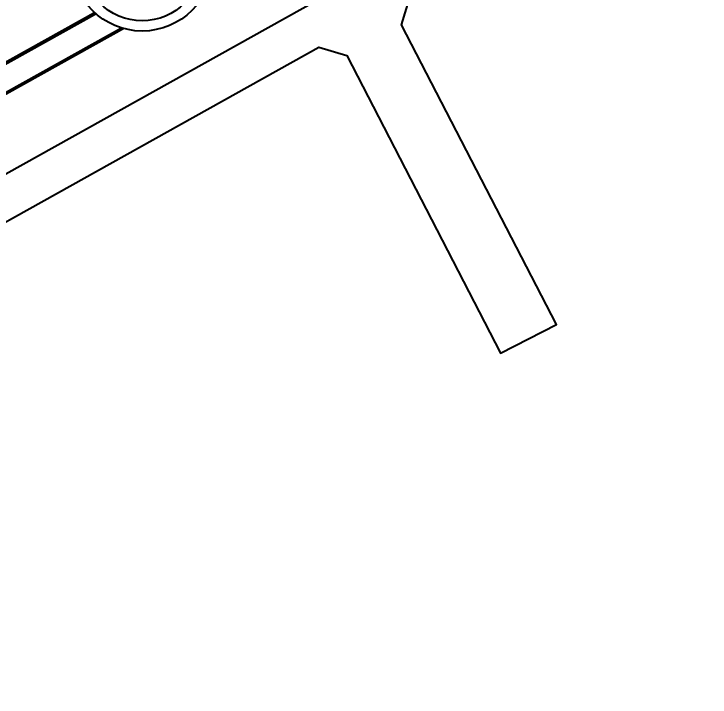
# Model space of a CAD drawing. Header units: millimetres. Extents: x 403824132 to 733479728, y 1974822364 to 2151530530.
# Drawn here: x 568894125 to 568994312, y 2062964930 to 2063063274 of the extents above; entities that cross this region are included whole.
import ezdxf
from ezdxf.enums import TextEntityAlignment as Align
from ezdxf.xclip import XClip

# ---------------------------------------------------------------- set-up
doc = ezdxf.new("R2010")
doc.units = ezdxf.units.MM
doc.linetypes.add('ACAD_ISO07W100', pattern=[3, 0, -3])
for name, color, linetype in [('BoThamCo', 94, 'Continuous'), ('LogDg', 7, 'Continuous'), ('text', 7, 'Continuous'), ('ViaHeS', 32, 'Continuous')]:
    doc.layers.add(name, color=color, linetype=linetype)
doc.layers.add('Wipeout', color=252, linetype='ACAD_ISO07W100', lineweight=0)
doc.styles.add('text', font='')
doc.styles.get('text').set_extended_font_data('.VnArial NarrowH')

# ---------------------------------------------------------------- blocks, each defined once
blk = doc.blocks.new('A$C2ED4656C')
blk.add_wipeout([(432.1, 910), (480.9, 907.7), (546.7, 896.5), (609, 876.8), (692.2, 834.4), (754.3, 787), (813.9, 722.8), (858.2, 653.7), (891.6, 573.4), (911.3, 476.6), (913.1, 408.9), (902.7, 328.5), (878, 248.7), (831.5, 161.7), (778.6, 96.3), (701.3, 31.7), (629, -8.4), (563.6, -32), (488.2, -46.9), (402.8, -49), (308.6, -33.5), (225.9, -2.8), (146.7, 45.1), (71.6, 114.8), (24.8, 178.4), (-14.1, 256.8), (-36.8, 334), (-46.5, 431.4), (-41.6, 498.5), (-25.1, 571.6), (-0.6, 634.8), (37.6, 701.4), (69.8, 743.2), (103, 778.1), (165.1, 827.9), (224.2, 861.9), (305.2, 892.5), (368.1, 905.5), (428.4, 910)]).dxf.layer = 'Wipeout'
at = {"color": 8}
for radius in [480, 410]:
    blk.add_circle((433.5, 430), radius, dxfattribs=at)
at = {"style": 'text'}
blk.add_attdef('CT1', text='', height=350, rotation=0, dxfattribs=at).set_placement((433.5, 430), align=Align.MIDDLE)
blk = doc.blocks.new('MA LO')
at = {"layer": 'text'}
ref = blk.add_blockref('A$C2ED4656C', (153897, -92667, 0), dxfattribs=dict(at, xscale=20.97916607567742, yscale=20.97916607567742, zscale=20.97916607567742, rotation=4.338240580515711))
ref.add_attrib('CT1', 'LA-01', dxfattribs={"layer": '0', "height": 8265.4, "style": 'text', "width": 0.75}).set_placement((162283, -82984, 0), align=Align.MIDDLE)

msp = doc.modelspace()

# ---------------------------------------------------------------- linework, layer by layer
at = {"layer": 'BoThamCo', "elevation": 0}
msp.add_lwpolyline([(568990191, 2063106294, 1), (568988480, 2063109360), (568838760, 2063025817, 0.7731576), (568839615, 2063022528, 0.1279313), (568840471, 2063022751)], format="xyb", close=True, dxfattribs=at)
at = {"layer": 'LogDg', "elevation": 0}
msp.add_lwpolyline([(568937469, 2063262789), (568980933, 2063183950, -0.0055762), (569002167, 2063144397, 0.422017), (569020073, 2063139043), (569033046, 2063146267), (569044762, 2063125228), (569030337, 2063117196, 0.4041933), (569025077, 2063099849), (569032551, 2063085270), (569021837, 2063079777), (569015086, 2063092945, 0.4245561), (568997123, 2063098385), (568845589, 2063013829), (568836605, 2063008610, 0.3960006), (568833459, 2062998079), (568855605, 2062953799)], format="xyb", dxfattribs=at)
msp.add_lwpolyline([(568990313, 2063106074, 1), (568988357, 2063109579), (568838637, 2063026036, 0.7731576), (568839615, 2063022277, 0.1279313), (568840593, 2063022532)], format="xyb", close=True, dxfattribs=at)
at = {"layer": 'ViaHeS', "elevation": 0}
msp.add_lwpolyline([(568859643, 2062955819), (568838940, 2062997213), (568841034, 2063004220), (568848568, 2063008598), (568938010, 2063058506), (568942020, 2063057298), (568964172, 2063014423), (568972194, 2063018568), (568949910, 2063061701), (568951157, 2063065842), (569000276, 2063093250), (569009614, 2063090423), (569016480, 2063077030), (569037908, 2063088017), (569030542, 2063102385), (569033473, 2063112052), (569047691, 2063119969), (569030117, 2063151526), (569016968, 2063144204), (569007590, 2063147018, 0.0055997), (568986205, 2063186857), (568942071, 2063266910)], format="xyb", dxfattribs=at)

# ---------------------------------------------------------------- next in the draw order: block references
at = {"layer": 'text'}
ref = msp.add_blockref('MA LO', (568749754, 2063154169, 0), dxfattribs=dict(at, xscale=1.003354102868895, yscale=1.003354102868895, zscale=1.003354102868895))
XClip(ref).set_block_clipping_path([(-316424.539342165, -390165.6482121944), (376192.51258111, 195593.3786158562)])

doc.saveas('drawing.dxf')
